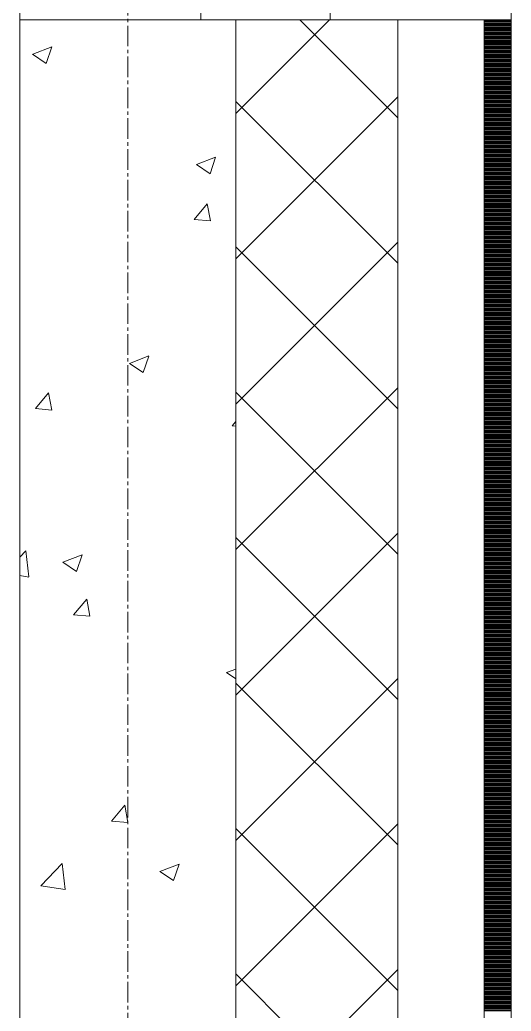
# Model space of a CAD drawing. Header units: millimetres. Extents: x -24360 to 609566, y -391049 to 148426.
# Drawn here: x 214029 to 214484, y 19736 to 20654 of the extents above; entities that cross this region are included whole.
import ezdxf

# ---------------------------------------------------------------- set-up
doc = ezdxf.new("R2010")
doc.units = ezdxf.units.MM
doc.linetypes.add('CENTER2', pattern=[28.575, 19.05, -3.175, 3.175, -3.175])
for name, color, linetype, lineweight in [('A-Wall_Материал_Газоблок_Контур', 250, 'Continuous', 0), ('АР_Окна', 4, 'Continuous', 5), ('АР_Стены ПЕНОблок', 52, 'Continuous', 20), ('АР_Тонкая', 254, 'Continuous', 5), ('АР_Утеплитель', 31, 'Continuous', 0), ('АР_Штриховка', 8, 'Continuous', 0)]:
    doc.layers.add(name, color=color, linetype=linetype, lineweight=lineweight)
doc.layers.add('АР_Оси_РД_100', color=7, linetype='Continuous', lineweight=0, true_color=0x525252)

msp = doc.modelspace()

# ---------------------------------------------------------------- linework, layer by layer
at = {"layer": 'A-Wall_Материал_Газоблок_Контур', "color": 18, "linetype": 'Continuous', "lineweight": 0, "true_color": 0x000000}
for p, q in [((214029.4, 23954.189), (214029.4, 20654.189)), ((214484.4, 20654.189), (214484.4, 23954.189))]:
    msp.add_line(p, q, dxfattribs=at)
at = {"layer": 'АР_Окна', "color": 18, "linetype": 'Continuous', "lineweight": 5, "true_color": 0x000000}
msp.add_line((214484.4, 23954.189), (214484.4, 20654.189), dxfattribs=at)
msp.add_lwpolyline([(214316.9, 20704.189), (214316.9, 20654.189), (214196.9, 20654.189), (214196.9, 20704.189)], close=True, dxfattribs=at)
at = {"layer": 'АР_Оси_РД_100', "linetype": 'CENTER2'}
msp.add_line((214129.4, -4259.177), (214129.4, 29954.189), dxfattribs=at)
at = {"layer": 'АР_Стены ПЕНОблок', "color": 18, "linetype": 'Continuous', "lineweight": 20, "true_color": 0x000000}
for p, q in [((214229.4, 20654.189), (214029.4, 20654.189)), ((214029.4, 20654.189), (214029.4, 19654.189)), ((214229.4, 19654.189), (214229.4, 20654.189))]:
    msp.add_line(p, q, dxfattribs=at)
at = {"layer": 'АР_Тонкая', "color": 18, "linetype": 'Continuous', "lineweight": 5, "true_color": 0x000000}
for p, q in [((214459.4, 20654.189), (214379.4, 20654.189)), ((214379.4, 20654.189), (214379.4, 19654.189)), ((214459.4, 19654.189), (214459.4, 20654.189)), ((214484.4, 20654.189), (214459.4, 20654.189)), ((214459.4, 20654.189), (214459.4, 19654.189)), ((214484.4, 19654.189), (214484.4, 20654.189))]:
    msp.add_line(p, q, dxfattribs=at)
at = {"layer": 'АР_Утеплитель', "color": 18, "linetype": 'Continuous', "lineweight": 0, "true_color": 0x000000}
for p, q in [((214379.4, 20654.189), (214229.4, 20654.189)), ((214229.4, 20654.189), (214229.4, 19654.189)), ((214379.4, 19654.189), (214379.4, 20654.189))]:
    msp.add_line(p, q, dxfattribs=at)
at = {"layer": 'АР_Штриховка', "color": 18, "linetype": 'Continuous', "lineweight": 0, "true_color": 0x000000}
for p, q in [((214229.4, 20567.5), (214316.088, 20654.189)), ((214379.4, 20563.356), (214288.567, 20654.189)), ((214459.4, 20653.189), (214484.4, 20653.189)), ((214459.4, 20652.189), (214484.4, 20652.189)), ((214459.4, 20651.189), (214484.4, 20651.189)), ((214459.4, 20650.189), (214484.4, 20650.189)), ((214459.4, 20649.189), (214484.4, 20649.189)), ((214459.4, 20648.189), (214484.4, 20648.189)), ((214459.4, 20647.189), (214484.4, 20647.189)), ((214459.4, 20646.189), (214484.4, 20646.189)), ((214459.4, 20645.189), (214484.4, 20645.189)), ((214459.4, 20644.189), (214484.4, 20644.189)), ((214459.4, 20643.189), (214484.4, 20643.189)), ((214459.4, 20642.189), (214484.4, 20642.189)), ((214459.4, 20641.189), (214484.4, 20641.189)), ((214459.4, 20640.189), (214484.4, 20640.189)), ((214459.4, 20639.189), (214484.4, 20639.189)), ((214459.4, 20638.189), (214484.4, 20638.189)), ((214459.4, 20637.189), (214484.4, 20637.189)), ((214459.4, 20636.189), (214484.4, 20636.189)), ((214041.293, 20622.423), (214059.078, 20629.25)), ((214053.916, 20613.869), (214059.066, 20629.218)), ((214459.4, 20635.189), (214484.4, 20635.189)), ((214459.4, 20634.189), (214484.4, 20634.189)), ((214459.4, 20633.189), (214484.4, 20633.189)), ((214459.4, 20632.189), (214484.4, 20632.189)), ((214459.4, 20631.189), (214484.4, 20631.189)), ((214459.4, 20630.189), (214484.4, 20630.189)), ((214459.4, 20629.189), (214484.4, 20629.189)), ((214459.4, 20628.189), (214484.4, 20628.189)), ((214459.4, 20627.189), (214484.4, 20627.189)), ((214041.279, 20622.392), (214053.914, 20613.87)), ((214459.4, 20626.189), (214484.4, 20626.189)), ((214459.4, 20625.189), (214484.4, 20625.189)), ((214459.4, 20624.189), (214484.4, 20624.189)), ((214459.4, 20623.189), (214484.4, 20623.189)), ((214459.4, 20622.189), (214484.4, 20622.189)), ((214459.4, 20621.189), (214484.4, 20621.189)), ((214459.4, 20620.189), (214484.4, 20620.189)), ((214459.4, 20619.189), (214484.4, 20619.189)), ((214459.4, 20618.189), (214484.4, 20618.189)), ((214459.4, 20617.189), (214484.4, 20617.189)), ((214459.4, 20616.189), (214484.4, 20616.189)), ((214459.4, 20615.189), (214484.4, 20615.189)), ((214459.4, 20614.189), (214484.4, 20614.189)), ((214459.4, 20613.189), (214484.4, 20613.189)), ((214459.4, 20612.189), (214484.4, 20612.189)), ((214459.4, 20611.189), (214484.4, 20611.189)), ((214459.4, 20610.189), (214484.4, 20610.189)), ((214459.4, 20609.189), (214484.4, 20609.189)), ((214459.4, 20608.189), (214484.4, 20608.189)), ((214459.4, 20607.189), (214484.4, 20607.189)), ((214459.4, 20606.189), (214484.4, 20606.189)), ((214459.4, 20605.189), (214484.4, 20605.189)), ((214459.4, 20604.189), (214484.4, 20604.189)), ((214459.4, 20603.189), (214484.4, 20603.189)), ((214459.4, 20602.189), (214484.4, 20602.189)), ((214459.4, 20601.189), (214484.4, 20601.189)), ((214459.4, 20600.189), (214484.4, 20600.189)), ((214459.4, 20599.189), (214484.4, 20599.189)), ((214459.4, 20598.189), (214484.4, 20598.189)), ((214459.4, 20597.189), (214484.4, 20597.189)), ((214459.4, 20596.189), (214484.4, 20596.189)), ((214459.4, 20595.189), (214484.4, 20595.189)), ((214459.4, 20594.189), (214484.4, 20594.189)), ((214459.4, 20593.189), (214484.4, 20593.189)), ((214459.4, 20592.189), (214484.4, 20592.189)), ((214459.4, 20591.189), (214484.4, 20591.189)), ((214459.4, 20590.189), (214484.4, 20590.189)), ((214229.4, 20432.796), (214379.4, 20582.796)), ((214459.4, 20589.189), (214484.4, 20589.189)), ((214459.4, 20588.189), (214484.4, 20588.189)), ((214459.4, 20587.189), (214484.4, 20587.189)), ((214459.4, 20586.189), (214484.4, 20586.189)), ((214459.4, 20585.189), (214484.4, 20585.189)), ((214459.4, 20584.189), (214484.4, 20584.189)), ((214459.4, 20583.189), (214484.4, 20583.189)), ((214459.4, 20582.189), (214484.4, 20582.189)), ((214459.4, 20581.189), (214484.4, 20581.189)), ((214379.4, 20428.652), (214229.4, 20578.652)), ((214459.4, 20580.189), (214484.4, 20580.189)), ((214459.4, 20579.189), (214484.4, 20579.189)), ((214459.4, 20578.189), (214484.4, 20578.189)), ((214459.4, 20577.189), (214484.4, 20577.189)), ((214459.4, 20576.189), (214484.4, 20576.189)), ((214459.4, 20575.189), (214484.4, 20575.189)), ((214459.4, 20574.189), (214484.4, 20574.189)), ((214459.4, 20573.189), (214484.4, 20573.189)), ((214459.4, 20572.189), (214484.4, 20572.189)), ((214459.4, 20571.189), (214484.4, 20571.189)), ((214459.4, 20570.189), (214484.4, 20570.189)), ((214459.4, 20569.189), (214484.4, 20569.189)), ((214459.4, 20568.189), (214484.4, 20568.189)), ((214459.4, 20567.189), (214484.4, 20567.189)), ((214459.4, 20566.189), (214484.4, 20566.189)), ((214459.4, 20565.189), (214484.4, 20565.189)), ((214459.4, 20564.189), (214484.4, 20564.189)), ((214459.4, 20563.189), (214484.4, 20563.189)), ((214459.4, 20562.189), (214484.4, 20562.189)), ((214459.4, 20561.189), (214484.4, 20561.189)), ((214459.4, 20560.189), (214484.4, 20560.189)), ((214459.4, 20559.189), (214484.4, 20559.189)), ((214459.4, 20558.189), (214484.4, 20558.189)), ((214459.4, 20557.189), (214484.4, 20557.189)), ((214459.4, 20556.189), (214484.4, 20556.189)), ((214459.4, 20555.189), (214484.4, 20555.189)), ((214459.4, 20554.189), (214484.4, 20554.189)), ((214459.4, 20553.189), (214484.4, 20553.189)), ((214459.4, 20552.189), (214484.4, 20552.189)), ((214459.4, 20551.189), (214484.4, 20551.189)), ((214459.4, 20550.189), (214484.4, 20550.189)), ((214459.4, 20549.189), (214484.4, 20549.189)), ((214459.4, 20548.189), (214484.4, 20548.189)), ((214459.4, 20547.189), (214484.4, 20547.189)), ((214459.4, 20546.189), (214484.4, 20546.189)), ((214459.4, 20545.189), (214484.4, 20545.189)), ((214459.4, 20544.189), (214484.4, 20544.189)), ((214459.4, 20543.189), (214484.4, 20543.189)), ((214459.4, 20542.189), (214484.4, 20542.189)), ((214459.4, 20541.189), (214484.4, 20541.189)), ((214459.4, 20540.189), (214484.4, 20540.189)), ((214459.4, 20539.189), (214484.4, 20539.189)), ((214459.4, 20538.189), (214484.4, 20538.189)), ((214459.4, 20537.189), (214484.4, 20537.189)), ((214459.4, 20536.189), (214484.4, 20536.189)), ((214459.4, 20535.189), (214484.4, 20535.189)), ((214192.908, 20520.157), (214210.692, 20526.984)), ((214205.531, 20511.604), (214210.681, 20526.953)), ((214459.4, 20534.189), (214484.4, 20534.189)), ((214459.4, 20533.189), (214484.4, 20533.189)), ((214459.4, 20532.189), (214484.4, 20532.189)), ((214459.4, 20531.189), (214484.4, 20531.189)), ((214459.4, 20530.189), (214484.4, 20530.189)), ((214459.4, 20529.189), (214484.4, 20529.189)), ((214459.4, 20528.189), (214484.4, 20528.189)), ((214459.4, 20527.189), (214484.4, 20527.189)), ((214459.4, 20526.189), (214484.4, 20526.189)), ((214459.4, 20525.189), (214484.4, 20525.189)), ((214192.894, 20520.126), (214205.528, 20511.604)), ((214459.4, 20524.189), (214484.4, 20524.189)), ((214459.4, 20523.189), (214484.4, 20523.189)), ((214459.4, 20522.189), (214484.4, 20522.189)), ((214459.4, 20521.189), (214484.4, 20521.189)), ((214459.4, 20520.189), (214484.4, 20520.189)), ((214459.4, 20519.189), (214484.4, 20519.189)), ((214459.4, 20518.189), (214484.4, 20518.189)), ((214459.4, 20517.189), (214484.4, 20517.189)), ((214459.4, 20516.189), (214484.4, 20516.189)), ((214459.4, 20515.189), (214484.4, 20515.189)), ((214459.4, 20514.189), (214484.4, 20514.189)), ((214459.4, 20513.189), (214484.4, 20513.189)), ((214459.4, 20512.189), (214484.4, 20512.189)), ((214459.4, 20511.189), (214484.4, 20511.189)), ((214459.4, 20510.189), (214484.4, 20510.189)), ((214459.4, 20509.189), (214484.4, 20509.189)), ((214459.4, 20508.189), (214484.4, 20508.189)), ((214459.4, 20507.189), (214484.4, 20507.189)), ((214459.4, 20506.189), (214484.4, 20506.189)), ((214459.4, 20505.189), (214484.4, 20505.189)), ((214459.4, 20504.189), (214484.4, 20504.189)), ((214459.4, 20503.189), (214484.4, 20503.189)), ((214459.4, 20502.189), (214484.4, 20502.189)), ((214459.4, 20501.189), (214484.4, 20501.189)), ((214459.4, 20500.189), (214484.4, 20500.189)), ((214459.4, 20499.189), (214484.4, 20499.189)), ((214459.4, 20498.189), (214484.4, 20498.189)), ((214459.4, 20497.189), (214484.4, 20497.189)), ((214459.4, 20496.189), (214484.4, 20496.189)), ((214459.4, 20495.189), (214484.4, 20495.189)), ((214459.4, 20494.189), (214484.4, 20494.189)), ((214459.4, 20493.189), (214484.4, 20493.189)), ((214459.4, 20492.189), (214484.4, 20492.189)), ((214459.4, 20491.189), (214484.4, 20491.189)), ((214459.4, 20490.189), (214484.4, 20490.189)), ((214459.4, 20489.189), (214484.4, 20489.189)), ((214190.75, 20469.175), (214202.995, 20483.768)), ((214205.957, 20467.85), (214203.02, 20483.772)), ((214459.4, 20488.189), (214484.4, 20488.189)), ((214459.4, 20487.189), (214484.4, 20487.189)), ((214459.4, 20486.189), (214484.4, 20486.189)), ((214459.4, 20485.189), (214484.4, 20485.189)), ((214459.4, 20484.189), (214484.4, 20484.189)), ((214459.4, 20483.189), (214484.4, 20483.189)), ((214459.4, 20482.189), (214484.4, 20482.189)), ((214459.4, 20481.189), (214484.4, 20481.189)), ((214459.4, 20480.189), (214484.4, 20480.189)), ((214459.4, 20479.189), (214484.4, 20479.189)), ((214459.4, 20478.189), (214484.4, 20478.189)), ((214459.4, 20477.189), (214484.4, 20477.189)), ((214459.4, 20476.189), (214484.4, 20476.189)), ((214459.4, 20475.189), (214484.4, 20475.189)), ((214459.4, 20474.189), (214484.4, 20474.189)), ((214459.4, 20473.189), (214484.4, 20473.189)), ((214459.4, 20472.189), (214484.4, 20472.189)), ((214459.4, 20471.189), (214484.4, 20471.189)), ((214459.4, 20470.189), (214484.4, 20470.189)), ((214190.75, 20469.174), (214205.932, 20467.846)), ((214459.4, 20469.189), (214484.4, 20469.189)), ((214459.4, 20468.189), (214484.4, 20468.189)), ((214459.4, 20467.189), (214484.4, 20467.189)), ((214459.4, 20466.189), (214484.4, 20466.189)), ((214459.4, 20465.189), (214484.4, 20465.189)), ((214459.4, 20464.189), (214484.4, 20464.189)), ((214459.4, 20463.189), (214484.4, 20463.189)), ((214459.4, 20462.189), (214484.4, 20462.189)), ((214459.4, 20461.189), (214484.4, 20461.189)), ((214459.4, 20460.189), (214484.4, 20460.189)), ((214459.4, 20459.189), (214484.4, 20459.189)), ((214459.4, 20458.189), (214484.4, 20458.189)), ((214459.4, 20457.189), (214484.4, 20457.189)), ((214459.4, 20456.189), (214484.4, 20456.189)), ((214459.4, 20455.189), (214484.4, 20455.189)), ((214459.4, 20454.189), (214484.4, 20454.189)), ((214459.4, 20453.189), (214484.4, 20453.189)), ((214459.4, 20452.189), (214484.4, 20452.189)), ((214229.4, 20298.092), (214379.4, 20448.092)), ((214379.4, 20293.949), (214229.4, 20443.949)), ((214459.4, 20451.189), (214484.4, 20451.189)), ((214459.4, 20450.189), (214484.4, 20450.189)), ((214459.4, 20449.189), (214484.4, 20449.189)), ((214459.4, 20448.189), (214484.4, 20448.189)), ((214459.4, 20447.189), (214484.4, 20447.189)), ((214459.4, 20446.189), (214484.4, 20446.189)), ((214459.4, 20445.189), (214484.4, 20445.189)), ((214459.4, 20444.189), (214484.4, 20444.189)), ((214459.4, 20443.189), (214484.4, 20443.189)), ((214459.4, 20442.189), (214484.4, 20442.189)), ((214459.4, 20441.189), (214484.4, 20441.189)), ((214459.4, 20440.189), (214484.4, 20440.189)), ((214459.4, 20439.189), (214484.4, 20439.189)), ((214459.4, 20438.189), (214484.4, 20438.189)), ((214459.4, 20437.189), (214484.4, 20437.189)), ((214459.4, 20436.189), (214484.4, 20436.189)), ((214459.4, 20435.189), (214484.4, 20435.189)), ((214459.4, 20434.189), (214484.4, 20434.189)), ((214459.4, 20433.189), (214484.4, 20433.189)), ((214459.4, 20432.189), (214484.4, 20432.189)), ((214459.4, 20431.189), (214484.4, 20431.189)), ((214459.4, 20430.189), (214484.4, 20430.189)), ((214459.4, 20429.189), (214484.4, 20429.189)), ((214459.4, 20428.189), (214484.4, 20428.189)), ((214459.4, 20427.189), (214484.4, 20427.189)), ((214459.4, 20426.189), (214484.4, 20426.189)), ((214459.4, 20425.189), (214484.4, 20425.189)), ((214459.4, 20424.189), (214484.4, 20424.189)), ((214459.4, 20423.189), (214484.4, 20423.189)), ((214459.4, 20422.189), (214484.4, 20422.189)), ((214459.4, 20421.189), (214484.4, 20421.189)), ((214459.4, 20420.189), (214484.4, 20420.189)), ((214459.4, 20419.189), (214484.4, 20419.189)), ((214459.4, 20418.189), (214484.4, 20418.189)), ((214459.4, 20417.189), (214484.4, 20417.189)), ((214459.4, 20416.189), (214484.4, 20416.189)), ((214459.4, 20415.189), (214484.4, 20415.189)), ((214459.4, 20414.189), (214484.4, 20414.189)), ((214459.4, 20413.189), (214484.4, 20413.189)), ((214459.4, 20412.189), (214484.4, 20412.189)), ((214459.4, 20411.189), (214484.4, 20411.189)), ((214459.4, 20410.189), (214484.4, 20410.189)), ((214459.4, 20409.189), (214484.4, 20409.189)), ((214459.4, 20408.189), (214484.4, 20408.189)), ((214459.4, 20407.189), (214484.4, 20407.189)), ((214459.4, 20406.189), (214484.4, 20406.189)), ((214459.4, 20405.189), (214484.4, 20405.189)), ((214459.4, 20404.189), (214484.4, 20404.189)), ((214459.4, 20403.189), (214484.4, 20403.189)), ((214459.4, 20402.189), (214484.4, 20402.189)), ((214459.4, 20401.189), (214484.4, 20401.189)), ((214459.4, 20400.189), (214484.4, 20400.189)), ((214459.4, 20399.189), (214484.4, 20399.189)), ((214459.4, 20398.189), (214484.4, 20398.189)), ((214459.4, 20397.189), (214484.4, 20397.189)), ((214459.4, 20396.189), (214484.4, 20396.189)), ((214459.4, 20395.189), (214484.4, 20395.189)), ((214459.4, 20394.189), (214484.4, 20394.189)), ((214459.4, 20393.189), (214484.4, 20393.189)), ((214459.4, 20392.189), (214484.4, 20392.189)), ((214459.4, 20391.189), (214484.4, 20391.189)), ((214459.4, 20390.189), (214484.4, 20390.189)), ((214459.4, 20389.189), (214484.4, 20389.189)), ((214459.4, 20388.189), (214484.4, 20388.189)), ((214459.4, 20387.189), (214484.4, 20387.189)), ((214459.4, 20386.189), (214484.4, 20386.189)), ((214459.4, 20385.189), (214484.4, 20385.189)), ((214459.4, 20384.189), (214484.4, 20384.189)), ((214459.4, 20383.189), (214484.4, 20383.189)), ((214459.4, 20382.189), (214484.4, 20382.189)), ((214459.4, 20381.189), (214484.4, 20381.189)), ((214459.4, 20380.189), (214484.4, 20380.189)), ((214459.4, 20379.189), (214484.4, 20379.189)), ((214459.4, 20378.189), (214484.4, 20378.189)), ((214459.4, 20377.189), (214484.4, 20377.189)), ((214459.4, 20376.189), (214484.4, 20376.189)), ((214459.4, 20375.189), (214484.4, 20375.189)), ((214459.4, 20374.189), (214484.4, 20374.189)), ((214459.4, 20373.189), (214484.4, 20373.189)), ((214459.4, 20372.189), (214484.4, 20372.189)), ((214459.4, 20371.189), (214484.4, 20371.189)), ((214459.4, 20370.189), (214484.4, 20370.189)), ((214459.4, 20369.189), (214484.4, 20369.189)), ((214459.4, 20368.189), (214484.4, 20368.189)), ((214459.4, 20367.189), (214484.4, 20367.189)), ((214459.4, 20366.189), (214484.4, 20366.189)), ((214459.4, 20365.189), (214484.4, 20365.189)), ((214459.4, 20364.189), (214484.4, 20364.189)), ((214459.4, 20363.189), (214484.4, 20363.189)), ((214459.4, 20362.189), (214484.4, 20362.189)), ((214459.4, 20361.189), (214484.4, 20361.189)), ((214459.4, 20360.189), (214484.4, 20360.189)), ((214459.4, 20359.189), (214484.4, 20359.189)), ((214459.4, 20358.189), (214484.4, 20358.189)), ((214459.4, 20357.189), (214484.4, 20357.189)), ((214459.4, 20356.189), (214484.4, 20356.189)), ((214459.4, 20355.189), (214484.4, 20355.189)), ((214459.4, 20354.189), (214484.4, 20354.189)), ((214459.4, 20353.189), (214484.4, 20353.189)), ((214459.4, 20352.189), (214484.4, 20352.189)), ((214459.4, 20351.189), (214484.4, 20351.189)), ((214131.106, 20335.969), (214148.89, 20342.796)), ((214143.729, 20327.416), (214148.879, 20342.765)), ((214459.4, 20350.189), (214484.4, 20350.189)), ((214459.4, 20349.189), (214484.4, 20349.189)), ((214459.4, 20348.189), (214484.4, 20348.189)), ((214459.4, 20347.189), (214484.4, 20347.189)), ((214459.4, 20346.189), (214484.4, 20346.189)), ((214459.4, 20345.189), (214484.4, 20345.189)), ((214459.4, 20344.189), (214484.4, 20344.189)), ((214459.4, 20343.189), (214484.4, 20343.189)), ((214459.4, 20342.189), (214484.4, 20342.189)), ((214131.092, 20335.938), (214143.726, 20327.416)), ((214459.4, 20341.189), (214484.4, 20341.189)), ((214459.4, 20340.189), (214484.4, 20340.189)), ((214459.4, 20339.189), (214484.4, 20339.189)), ((214459.4, 20338.189), (214484.4, 20338.189)), ((214459.4, 20337.189), (214484.4, 20337.189)), ((214459.4, 20336.189), (214484.4, 20336.189)), ((214459.4, 20335.189), (214484.4, 20335.189)), ((214459.4, 20334.189), (214484.4, 20334.189)), ((214459.4, 20333.189), (214484.4, 20333.189)), ((214459.4, 20332.189), (214484.4, 20332.189)), ((214459.4, 20331.189), (214484.4, 20331.189)), ((214459.4, 20330.189), (214484.4, 20330.189)), ((214459.4, 20329.189), (214484.4, 20329.189)), ((214459.4, 20328.189), (214484.4, 20328.189)), ((214459.4, 20327.189), (214484.4, 20327.189)), ((214459.4, 20326.189), (214484.4, 20326.189)), ((214459.4, 20325.189), (214484.4, 20325.189)), ((214459.4, 20324.189), (214484.4, 20324.189)), ((214459.4, 20323.189), (214484.4, 20323.189)), ((214459.4, 20322.189), (214484.4, 20322.189)), ((214459.4, 20321.189), (214484.4, 20321.189)), ((214459.4, 20320.189), (214484.4, 20320.189)), ((214459.4, 20319.189), (214484.4, 20319.189)), ((214459.4, 20318.189), (214484.4, 20318.189)), ((214459.4, 20317.189), (214484.4, 20317.189)), ((214459.4, 20316.189), (214484.4, 20316.189)), ((214459.4, 20315.189), (214484.4, 20315.189)), ((214459.4, 20314.189), (214484.4, 20314.189)), ((214043.809, 20294.058), (214056.054, 20308.651)), ((214059.016, 20292.733), (214056.079, 20308.654)), ((214229.4, 20163.388), (214379.4, 20313.388)), ((214379.4, 20159.245), (214229.4, 20309.245)), ((214459.4, 20313.189), (214484.4, 20313.189)), ((214459.4, 20312.189), (214484.4, 20312.189)), ((214459.4, 20311.189), (214484.4, 20311.189)), ((214459.4, 20310.189), (214484.4, 20310.189)), ((214459.4, 20309.189), (214484.4, 20309.189)), ((214459.4, 20308.189), (214484.4, 20308.189)), ((214459.4, 20307.189), (214484.4, 20307.189)), ((214459.4, 20306.189), (214484.4, 20306.189)), ((214459.4, 20305.189), (214484.4, 20305.189)), ((214459.4, 20304.189), (214484.4, 20304.189)), ((214459.4, 20303.189), (214484.4, 20303.189)), ((214459.4, 20302.189), (214484.4, 20302.189)), ((214459.4, 20301.189), (214484.4, 20301.189)), ((214459.4, 20300.189), (214484.4, 20300.189)), ((214459.4, 20299.189), (214484.4, 20299.189)), ((214459.4, 20298.189), (214484.4, 20298.189)), ((214459.4, 20297.189), (214484.4, 20297.189)), ((214459.4, 20296.189), (214484.4, 20296.189)), ((214043.809, 20294.056), (214058.991, 20292.728)), ((214459.4, 20295.189), (214484.4, 20295.189)), ((214459.4, 20294.189), (214484.4, 20294.189)), ((214459.4, 20293.189), (214484.4, 20293.189)), ((214459.4, 20292.189), (214484.4, 20292.189)), ((214459.4, 20291.189), (214484.4, 20291.189)), ((214459.4, 20290.189), (214484.4, 20290.189)), ((214459.4, 20289.189), (214484.4, 20289.189)), ((214459.4, 20288.189), (214484.4, 20288.189)), ((214459.4, 20287.189), (214484.4, 20287.189)), ((214225.994, 20278.118), (214229.4, 20282.177)), ((214225.994, 20278.117), (214229.4, 20277.819)), ((214459.4, 20286.189), (214484.4, 20286.189)), ((214459.4, 20285.189), (214484.4, 20285.189)), ((214459.4, 20284.189), (214484.4, 20284.189)), ((214459.4, 20283.189), (214484.4, 20283.189)), ((214459.4, 20282.189), (214484.4, 20282.189)), ((214459.4, 20281.189), (214484.4, 20281.189)), ((214459.4, 20280.189), (214484.4, 20280.189)), ((214459.4, 20279.189), (214484.4, 20279.189)), ((214459.4, 20278.189), (214484.4, 20278.189)), ((214459.4, 20277.189), (214484.4, 20277.189)), ((214459.4, 20276.189), (214484.4, 20276.189)), ((214459.4, 20275.189), (214484.4, 20275.189)), ((214459.4, 20274.189), (214484.4, 20274.189)), ((214459.4, 20273.189), (214484.4, 20273.189)), ((214459.4, 20272.189), (214484.4, 20272.189)), ((214459.4, 20271.189), (214484.4, 20271.189)), ((214459.4, 20270.189), (214484.4, 20270.189)), ((214459.4, 20269.189), (214484.4, 20269.189)), ((214459.4, 20268.189), (214484.4, 20268.189)), ((214459.4, 20267.189), (214484.4, 20267.189)), ((214459.4, 20266.189), (214484.4, 20266.189)), ((214459.4, 20265.189), (214484.4, 20265.189)), ((214459.4, 20264.189), (214484.4, 20264.189)), ((214459.4, 20263.189), (214484.4, 20263.189)), ((214459.4, 20262.189), (214484.4, 20262.189)), ((214459.4, 20261.189), (214484.4, 20261.189)), ((214459.4, 20260.189), (214484.4, 20260.189)), ((214459.4, 20259.189), (214484.4, 20259.189)), ((214459.4, 20258.189), (214484.4, 20258.189)), ((214459.4, 20257.189), (214484.4, 20257.189)), ((214459.4, 20256.189), (214484.4, 20256.189)), ((214459.4, 20255.189), (214484.4, 20255.189)), ((214459.4, 20254.189), (214484.4, 20254.189)), ((214459.4, 20253.189), (214484.4, 20253.189)), ((214459.4, 20252.189), (214484.4, 20252.189)), ((214459.4, 20251.189), (214484.4, 20251.189)), ((214459.4, 20250.189), (214484.4, 20250.189)), ((214459.4, 20249.189), (214484.4, 20249.189)), ((214459.4, 20248.189), (214484.4, 20248.189)), ((214459.4, 20247.189), (214484.4, 20247.189)), ((214459.4, 20246.189), (214484.4, 20246.189)), ((214459.4, 20245.189), (214484.4, 20245.189)), ((214459.4, 20244.189), (214484.4, 20244.189)), ((214459.4, 20243.189), (214484.4, 20243.189)), ((214459.4, 20242.189), (214484.4, 20242.189)), ((214459.4, 20241.189), (214484.4, 20241.189)), ((214459.4, 20240.189), (214484.4, 20240.189)), ((214459.4, 20239.189), (214484.4, 20239.189)), ((214459.4, 20238.189), (214484.4, 20238.189)), ((214459.4, 20237.189), (214484.4, 20237.189)), ((214459.4, 20236.189), (214484.4, 20236.189)), ((214459.4, 20235.189), (214484.4, 20235.189)), ((214459.4, 20234.189), (214484.4, 20234.189)), ((214459.4, 20233.189), (214484.4, 20233.189)), ((214459.4, 20232.189), (214484.4, 20232.189)), ((214459.4, 20231.189), (214484.4, 20231.189)), ((214459.4, 20230.189), (214484.4, 20230.189)), ((214459.4, 20229.189), (214484.4, 20229.189)), ((214459.4, 20228.189), (214484.4, 20228.189)), ((214459.4, 20227.189), (214484.4, 20227.189)), ((214459.4, 20226.189), (214484.4, 20226.189)), ((214459.4, 20225.189), (214484.4, 20225.189)), ((214459.4, 20224.189), (214484.4, 20224.189)), ((214459.4, 20223.189), (214484.4, 20223.189)), ((214459.4, 20222.189), (214484.4, 20222.189)), ((214459.4, 20221.189), (214484.4, 20221.189)), ((214459.4, 20220.189), (214484.4, 20220.189)), ((214459.4, 20219.189), (214484.4, 20219.189)), ((214459.4, 20218.189), (214484.4, 20218.189)), ((214459.4, 20217.189), (214484.4, 20217.189)), ((214459.4, 20216.189), (214484.4, 20216.189)), ((214459.4, 20215.189), (214484.4, 20215.189)), ((214459.4, 20214.189), (214484.4, 20214.189)), ((214459.4, 20213.189), (214484.4, 20213.189)), ((214459.4, 20212.189), (214484.4, 20212.189)), ((214459.4, 20211.189), (214484.4, 20211.189)), ((214459.4, 20210.189), (214484.4, 20210.189)), ((214459.4, 20209.189), (214484.4, 20209.189)), ((214459.4, 20208.189), (214484.4, 20208.189)), ((214459.4, 20207.189), (214484.4, 20207.189)), ((214459.4, 20206.189), (214484.4, 20206.189)), ((214459.4, 20205.189), (214484.4, 20205.189)), ((214459.4, 20204.189), (214484.4, 20204.189)), ((214459.4, 20203.189), (214484.4, 20203.189)), ((214459.4, 20202.189), (214484.4, 20202.189)), ((214459.4, 20201.189), (214484.4, 20201.189)), ((214459.4, 20200.189), (214484.4, 20200.189)), ((214459.4, 20199.189), (214484.4, 20199.189)), ((214459.4, 20198.189), (214484.4, 20198.189)), ((214459.4, 20197.189), (214484.4, 20197.189)), ((214459.4, 20196.189), (214484.4, 20196.189)), ((214459.4, 20195.189), (214484.4, 20195.189)), ((214459.4, 20194.189), (214484.4, 20194.189)), ((214459.4, 20193.189), (214484.4, 20193.189)), ((214459.4, 20192.189), (214484.4, 20192.189)), ((214459.4, 20191.189), (214484.4, 20191.189)), ((214459.4, 20190.189), (214484.4, 20190.189)), ((214459.4, 20189.189), (214484.4, 20189.189)), ((214459.4, 20188.189), (214484.4, 20188.189)), ((214459.4, 20187.189), (214484.4, 20187.189)), ((214459.4, 20186.189), (214484.4, 20186.189)), ((214229.4, 20028.684), (214379.4, 20178.684)), ((214459.4, 20185.189), (214484.4, 20185.189)), ((214459.4, 20184.189), (214484.4, 20184.189)), ((214459.4, 20183.189), (214484.4, 20183.189)), ((214459.4, 20182.189), (214484.4, 20182.189)), ((214459.4, 20181.189), (214484.4, 20181.189)), ((214459.4, 20180.189), (214484.4, 20180.189)), ((214459.4, 20179.189), (214484.4, 20179.189)), ((214459.4, 20178.189), (214484.4, 20178.189)), ((214459.4, 20177.189), (214484.4, 20177.189)), ((214379.4, 20024.541), (214229.4, 20174.541)), ((214459.4, 20176.189), (214484.4, 20176.189)), ((214459.4, 20175.189), (214484.4, 20175.189)), ((214459.4, 20174.189), (214484.4, 20174.189)), ((214459.4, 20173.189), (214484.4, 20173.189)), ((214459.4, 20172.189), (214484.4, 20172.189)), ((214459.4, 20171.189), (214484.4, 20171.189)), ((214459.4, 20170.189), (214484.4, 20170.189)), ((214459.4, 20169.189), (214484.4, 20169.189)), ((214459.4, 20168.189), (214484.4, 20168.189)), ((214459.4, 20167.189), (214484.4, 20167.189)), ((214029.4, 20156.449), (214034.884, 20162.165)), ((214037.699, 20138.044), (214034.892, 20162.166)), ((214069.304, 20151.781), (214087.088, 20158.608)), ((214081.927, 20143.228), (214087.077, 20158.577)), ((214459.4, 20166.189), (214484.4, 20166.189)), ((214459.4, 20165.189), (214484.4, 20165.189)), ((214459.4, 20164.189), (214484.4, 20164.189)), ((214459.4, 20163.189), (214484.4, 20163.189)), ((214459.4, 20162.189), (214484.4, 20162.189)), ((214459.4, 20161.189), (214484.4, 20161.189)), ((214459.4, 20160.189), (214484.4, 20160.189)), ((214459.4, 20159.189), (214484.4, 20159.189)), ((214459.4, 20158.189), (214484.4, 20158.189)), ((214069.29, 20151.751), (214081.924, 20143.228)), ((214459.4, 20157.189), (214484.4, 20157.189)), ((214459.4, 20156.189), (214484.4, 20156.189)), ((214459.4, 20155.189), (214484.4, 20155.189)), ((214459.4, 20154.189), (214484.4, 20154.189)), ((214459.4, 20153.189), (214484.4, 20153.189)), ((214459.4, 20152.189), (214484.4, 20152.189)), ((214459.4, 20151.189), (214484.4, 20151.189)), ((214459.4, 20150.189), (214484.4, 20150.189)), ((214459.4, 20149.189), (214484.4, 20149.189)), ((214459.4, 20148.189), (214484.4, 20148.189)), ((214459.4, 20147.189), (214484.4, 20147.189)), ((214459.4, 20146.189), (214484.4, 20146.189)), ((214459.4, 20145.189), (214484.4, 20145.189)), ((214459.4, 20144.189), (214484.4, 20144.189)), ((214459.4, 20143.189), (214484.4, 20143.189)), ((214459.4, 20142.189), (214484.4, 20142.189)), ((214459.4, 20141.189), (214484.4, 20141.189)), ((214459.4, 20140.189), (214484.4, 20140.189)), ((214029.4, 20139.317), (214037.697, 20138.03)), ((214459.4, 20139.189), (214484.4, 20139.189)), ((214459.4, 20138.189), (214484.4, 20138.189)), ((214459.4, 20137.189), (214484.4, 20137.189)), ((214459.4, 20136.189), (214484.4, 20136.189)), ((214459.4, 20135.189), (214484.4, 20135.189)), ((214459.4, 20134.189), (214484.4, 20134.189)), ((214459.4, 20133.189), (214484.4, 20133.189)), ((214459.4, 20132.189), (214484.4, 20132.189)), ((214459.4, 20131.189), (214484.4, 20131.189)), ((214459.4, 20130.189), (214484.4, 20130.189)), ((214459.4, 20129.189), (214484.4, 20129.189)), ((214459.4, 20128.189), (214484.4, 20128.189)), ((214459.4, 20127.189), (214484.4, 20127.189)), ((214459.4, 20126.189), (214484.4, 20126.189)), ((214459.4, 20125.189), (214484.4, 20125.189)), ((214459.4, 20124.189), (214484.4, 20124.189)), ((214459.4, 20123.189), (214484.4, 20123.189)), ((214459.4, 20122.189), (214484.4, 20122.189)), ((214459.4, 20121.189), (214484.4, 20121.189)), ((214079.053, 20103.001), (214091.298, 20117.594)), ((214094.259, 20101.676), (214091.322, 20117.597)), ((214459.4, 20120.189), (214484.4, 20120.189)), ((214459.4, 20119.189), (214484.4, 20119.189)), ((214459.4, 20118.189), (214484.4, 20118.189)), ((214459.4, 20117.189), (214484.4, 20117.189)), ((214459.4, 20116.189), (214484.4, 20116.189)), ((214459.4, 20115.189), (214484.4, 20115.189)), ((214459.4, 20114.189), (214484.4, 20114.189)), ((214459.4, 20113.189), (214484.4, 20113.189)), ((214459.4, 20112.189), (214484.4, 20112.189)), ((214079.052, 20103), (214094.234, 20101.671)), ((214459.4, 20111.189), (214484.4, 20111.189)), ((214459.4, 20110.189), (214484.4, 20110.189)), ((214459.4, 20109.189), (214484.4, 20109.189)), ((214459.4, 20108.189), (214484.4, 20108.189)), ((214459.4, 20107.189), (214484.4, 20107.189)), ((214459.4, 20106.189), (214484.4, 20106.189)), ((214459.4, 20105.189), (214484.4, 20105.189)), ((214459.4, 20104.189), (214484.4, 20104.189)), ((214459.4, 20103.189), (214484.4, 20103.189)), ((214459.4, 20102.189), (214484.4, 20102.189)), ((214459.4, 20101.189), (214484.4, 20101.189)), ((214459.4, 20100.189), (214484.4, 20100.189)), ((214459.4, 20099.189), (214484.4, 20099.189)), ((214459.4, 20098.189), (214484.4, 20098.189)), ((214459.4, 20097.189), (214484.4, 20097.189)), ((214459.4, 20096.189), (214484.4, 20096.189)), ((214459.4, 20095.189), (214484.4, 20095.189)), ((214459.4, 20094.189), (214484.4, 20094.189)), ((214459.4, 20093.189), (214484.4, 20093.189)), ((214459.4, 20092.189), (214484.4, 20092.189)), ((214459.4, 20091.189), (214484.4, 20091.189)), ((214459.4, 20090.189), (214484.4, 20090.189)), ((214459.4, 20089.189), (214484.4, 20089.189)), ((214459.4, 20088.189), (214484.4, 20088.189)), ((214459.4, 20087.189), (214484.4, 20087.189)), ((214459.4, 20086.189), (214484.4, 20086.189)), ((214459.4, 20085.189), (214484.4, 20085.189)), ((214459.4, 20084.189), (214484.4, 20084.189)), ((214459.4, 20083.189), (214484.4, 20083.189)), ((214459.4, 20082.189), (214484.4, 20082.189)), ((214459.4, 20081.189), (214484.4, 20081.189)), ((214459.4, 20080.189), (214484.4, 20080.189)), ((214459.4, 20079.189), (214484.4, 20079.189)), ((214459.4, 20078.189), (214484.4, 20078.189)), ((214459.4, 20077.189), (214484.4, 20077.189)), ((214459.4, 20076.189), (214484.4, 20076.189)), ((214459.4, 20075.189), (214484.4, 20075.189)), ((214459.4, 20074.189), (214484.4, 20074.189)), ((214459.4, 20073.189), (214484.4, 20073.189)), ((214459.4, 20072.189), (214484.4, 20072.189)), ((214459.4, 20071.189), (214484.4, 20071.189)), ((214459.4, 20070.189), (214484.4, 20070.189)), ((214459.4, 20069.189), (214484.4, 20069.189)), ((214459.4, 20068.189), (214484.4, 20068.189)), ((214459.4, 20067.189), (214484.4, 20067.189)), ((214459.4, 20066.189), (214484.4, 20066.189)), ((214459.4, 20065.189), (214484.4, 20065.189)), ((214459.4, 20064.189), (214484.4, 20064.189)), ((214459.4, 20063.189), (214484.4, 20063.189)), ((214459.4, 20062.189), (214484.4, 20062.189)), ((214459.4, 20061.189), (214484.4, 20061.189)), ((214459.4, 20060.189), (214484.4, 20060.189)), ((214459.4, 20059.189), (214484.4, 20059.189)), ((214459.4, 20058.189), (214484.4, 20058.189)), ((214459.4, 20057.189), (214484.4, 20057.189)), ((214220.904, 20049.485), (214229.4, 20043.755)), ((214220.918, 20049.516), (214229.4, 20052.772)), ((214459.4, 20056.189), (214484.4, 20056.189)), ((214459.4, 20055.189), (214484.4, 20055.189)), ((214459.4, 20054.189), (214484.4, 20054.189)), ((214459.4, 20053.189), (214484.4, 20053.189)), ((214459.4, 20052.189), (214484.4, 20052.189)), ((214459.4, 20051.189), (214484.4, 20051.189)), ((214459.4, 20050.189), (214484.4, 20050.189)), ((214459.4, 20049.189), (214484.4, 20049.189)), ((214459.4, 20048.189), (214484.4, 20048.189)), ((214229.4, 19893.981), (214379.4, 20043.981)), ((214379.4, 19889.837), (214229.4, 20039.837)), ((214459.4, 20047.189), (214484.4, 20047.189)), ((214459.4, 20046.189), (214484.4, 20046.189)), ((214459.4, 20045.189), (214484.4, 20045.189)), ((214459.4, 20044.189), (214484.4, 20044.189)), ((214459.4, 20043.189), (214484.4, 20043.189)), ((214459.4, 20042.189), (214484.4, 20042.189)), ((214459.4, 20041.189), (214484.4, 20041.189)), ((214459.4, 20040.189), (214484.4, 20040.189)), ((214459.4, 20039.189), (214484.4, 20039.189)), ((214459.4, 20038.189), (214484.4, 20038.189)), ((214459.4, 20037.189), (214484.4, 20037.189)), ((214459.4, 20036.189), (214484.4, 20036.189)), ((214459.4, 20035.189), (214484.4, 20035.189)), ((214459.4, 20034.189), (214484.4, 20034.189)), ((214459.4, 20033.189), (214484.4, 20033.189)), ((214459.4, 20032.189), (214484.4, 20032.189)), ((214459.4, 20031.189), (214484.4, 20031.189)), ((214459.4, 20030.189), (214484.4, 20030.189)), ((214459.4, 20029.189), (214484.4, 20029.189)), ((214459.4, 20028.189), (214484.4, 20028.189)), ((214459.4, 20027.189), (214484.4, 20027.189)), ((214459.4, 20026.189), (214484.4, 20026.189)), ((214459.4, 20025.189), (214484.4, 20025.189)), ((214459.4, 20024.189), (214484.4, 20024.189)), ((214459.4, 20023.189), (214484.4, 20023.189)), ((214459.4, 20022.189), (214484.4, 20022.189)), ((214459.4, 20021.189), (214484.4, 20021.189)), ((214459.4, 20020.189), (214484.4, 20020.189)), ((214459.4, 20019.189), (214484.4, 20019.189)), ((214459.4, 20018.189), (214484.4, 20018.189)), ((214459.4, 20017.189), (214484.4, 20017.189)), ((214459.4, 20016.189), (214484.4, 20016.189)), ((214459.4, 20015.189), (214484.4, 20015.189)), ((214459.4, 20014.189), (214484.4, 20014.189)), ((214459.4, 20013.189), (214484.4, 20013.189)), ((214459.4, 20012.189), (214484.4, 20012.189)), ((214459.4, 20011.189), (214484.4, 20011.189)), ((214459.4, 20010.189), (214484.4, 20010.189)), ((214459.4, 20009.189), (214484.4, 20009.189)), ((214459.4, 20008.189), (214484.4, 20008.189)), ((214459.4, 20007.189), (214484.4, 20007.189)), ((214459.4, 20006.189), (214484.4, 20006.189)), ((214459.4, 20005.189), (214484.4, 20005.189)), ((214459.4, 20004.189), (214484.4, 20004.189)), ((214459.4, 20003.189), (214484.4, 20003.189)), ((214459.4, 20002.189), (214484.4, 20002.189)), ((214459.4, 20001.189), (214484.4, 20001.189)), ((214459.4, 20000.189), (214484.4, 20000.189)), ((214459.4, 19999.189), (214484.4, 19999.189)), ((214459.4, 19998.189), (214484.4, 19998.189)), ((214459.4, 19997.189), (214484.4, 19997.189)), ((214459.4, 19996.189), (214484.4, 19996.189)), ((214459.4, 19995.189), (214484.4, 19995.189)), ((214459.4, 19994.189), (214484.4, 19994.189)), ((214459.4, 19993.189), (214484.4, 19993.189)), ((214459.4, 19992.189), (214484.4, 19992.189)), ((214459.4, 19991.189), (214484.4, 19991.189)), ((214459.4, 19990.189), (214484.4, 19990.189)), ((214459.4, 19989.189), (214484.4, 19989.189)), ((214459.4, 19988.189), (214484.4, 19988.189)), ((214459.4, 19987.189), (214484.4, 19987.189)), ((214459.4, 19986.189), (214484.4, 19986.189)), ((214459.4, 19985.189), (214484.4, 19985.189)), ((214459.4, 19984.189), (214484.4, 19984.189)), ((214459.4, 19983.189), (214484.4, 19983.189)), ((214459.4, 19982.189), (214484.4, 19982.189)), ((214459.4, 19981.189), (214484.4, 19981.189)), ((214459.4, 19980.189), (214484.4, 19980.189)), ((214459.4, 19979.189), (214484.4, 19979.189)), ((214459.4, 19978.189), (214484.4, 19978.189)), ((214459.4, 19977.189), (214484.4, 19977.189)), ((214459.4, 19976.189), (214484.4, 19976.189)), ((214459.4, 19975.189), (214484.4, 19975.189)), ((214459.4, 19974.189), (214484.4, 19974.189)), ((214459.4, 19973.189), (214484.4, 19973.189)), ((214459.4, 19972.189), (214484.4, 19972.189)), ((214459.4, 19971.189), (214484.4, 19971.189)), ((214459.4, 19970.189), (214484.4, 19970.189)), ((214459.4, 19969.189), (214484.4, 19969.189)), ((214459.4, 19968.189), (214484.4, 19968.189)), ((214459.4, 19967.189), (214484.4, 19967.189)), ((214459.4, 19966.189), (214484.4, 19966.189)), ((214459.4, 19965.189), (214484.4, 19965.189)), ((214459.4, 19964.189), (214484.4, 19964.189)), ((214459.4, 19963.189), (214484.4, 19963.189)), ((214459.4, 19962.189), (214484.4, 19962.189)), ((214459.4, 19961.189), (214484.4, 19961.189)), ((214459.4, 19960.189), (214484.4, 19960.189)), ((214459.4, 19959.189), (214484.4, 19959.189)), ((214459.4, 19958.189), (214484.4, 19958.189)), ((214459.4, 19957.189), (214484.4, 19957.189)), ((214459.4, 19956.189), (214484.4, 19956.189)), ((214459.4, 19955.189), (214484.4, 19955.189)), ((214459.4, 19954.189), (214484.4, 19954.189)), ((214459.4, 19953.189), (214484.4, 19953.189)), ((214459.4, 19952.189), (214484.4, 19952.189)), ((214459.4, 19951.189), (214484.4, 19951.189)), ((214459.4, 19950.189), (214484.4, 19950.189)), ((214459.4, 19949.189), (214484.4, 19949.189)), ((214459.4, 19948.189), (214484.4, 19948.189)), ((214459.4, 19947.189), (214484.4, 19947.189)), ((214459.4, 19946.189), (214484.4, 19946.189)), ((214459.4, 19945.189), (214484.4, 19945.189)), ((214459.4, 19944.189), (214484.4, 19944.189)), ((214459.4, 19943.189), (214484.4, 19943.189)), ((214459.4, 19942.189), (214484.4, 19942.189)), ((214459.4, 19941.189), (214484.4, 19941.189)), ((214459.4, 19940.189), (214484.4, 19940.189)), ((214459.4, 19939.189), (214484.4, 19939.189)), ((214459.4, 19938.189), (214484.4, 19938.189)), ((214459.4, 19937.189), (214484.4, 19937.189)), ((214459.4, 19936.189), (214484.4, 19936.189)), ((214459.4, 19935.189), (214484.4, 19935.189)), ((214459.4, 19934.189), (214484.4, 19934.189)), ((214459.4, 19933.189), (214484.4, 19933.189)), ((214459.4, 19932.189), (214484.4, 19932.189)), ((214459.4, 19931.189), (214484.4, 19931.189)), ((214459.4, 19930.189), (214484.4, 19930.189)), ((214459.4, 19929.189), (214484.4, 19929.189)), ((214114.296, 19911.944), (214126.541, 19926.537)), ((214129.502, 19910.619), (214126.565, 19926.54)), ((214459.4, 19928.189), (214484.4, 19928.189)), ((214459.4, 19927.189), (214484.4, 19927.189)), ((214459.4, 19926.189), (214484.4, 19926.189)), ((214459.4, 19925.189), (214484.4, 19925.189)), ((214459.4, 19924.189), (214484.4, 19924.189)), ((214459.4, 19923.189), (214484.4, 19923.189)), ((214459.4, 19922.189), (214484.4, 19922.189)), ((214459.4, 19921.189), (214484.4, 19921.189)), ((214459.4, 19920.189), (214484.4, 19920.189)), ((214459.4, 19919.189), (214484.4, 19919.189)), ((214114.296, 19911.943), (214129.478, 19910.614)), ((214459.4, 19918.189), (214484.4, 19918.189)), ((214459.4, 19917.189), (214484.4, 19917.189)), ((214459.4, 19916.189), (214484.4, 19916.189)), ((214459.4, 19915.189), (214484.4, 19915.189)), ((214459.4, 19914.189), (214484.4, 19914.189)), ((214459.4, 19913.189), (214484.4, 19913.189)), ((214459.4, 19912.189), (214484.4, 19912.189)), ((214459.4, 19911.189), (214484.4, 19911.189)), ((214459.4, 19910.189), (214484.4, 19910.189)), ((214229.4, 19759.277), (214379.4, 19909.277)), ((214379.4, 19755.133), (214229.4, 19905.133)), ((214459.4, 19909.189), (214484.4, 19909.189)), ((214459.4, 19908.189), (214484.4, 19908.189)), ((214459.4, 19907.189), (214484.4, 19907.189)), ((214459.4, 19906.189), (214484.4, 19906.189)), ((214459.4, 19905.189), (214484.4, 19905.189)), ((214459.4, 19904.189), (214484.4, 19904.189)), ((214459.4, 19903.189), (214484.4, 19903.189)), ((214459.4, 19902.189), (214484.4, 19902.189)), ((214459.4, 19901.189), (214484.4, 19901.189)), ((214459.4, 19900.189), (214484.4, 19900.189)), ((214459.4, 19899.189), (214484.4, 19899.189)), ((214459.4, 19898.189), (214484.4, 19898.189)), ((214459.4, 19897.189), (214484.4, 19897.189)), ((214459.4, 19896.189), (214484.4, 19896.189)), ((214459.4, 19895.189), (214484.4, 19895.189)), ((214459.4, 19894.189), (214484.4, 19894.189)), ((214459.4, 19893.189), (214484.4, 19893.189)), ((214459.4, 19892.189), (214484.4, 19892.189)), ((214459.4, 19891.189), (214484.4, 19891.189)), ((214459.4, 19890.189), (214484.4, 19890.189)), ((214459.4, 19889.189), (214484.4, 19889.189)), ((214459.4, 19888.189), (214484.4, 19888.189)), ((214459.4, 19887.189), (214484.4, 19887.189)), ((214459.4, 19886.189), (214484.4, 19886.189)), ((214459.4, 19885.189), (214484.4, 19885.189)), ((214459.4, 19884.189), (214484.4, 19884.189)), ((214459.4, 19883.189), (214484.4, 19883.189)), ((214459.4, 19882.189), (214484.4, 19882.189)), ((214459.4, 19881.189), (214484.4, 19881.189)), ((214459.4, 19880.189), (214484.4, 19880.189)), ((214459.4, 19879.189), (214484.4, 19879.189)), ((214459.4, 19878.189), (214484.4, 19878.189)), ((214459.4, 19877.189), (214484.4, 19877.189)), ((214459.4, 19876.189), (214484.4, 19876.189)), ((214459.4, 19875.189), (214484.4, 19875.189)), ((214459.4, 19874.189), (214484.4, 19874.189)), ((214459.4, 19873.189), (214484.4, 19873.189)), ((214048.775, 19852.078), (214068.559, 19872.697)), ((214071.373, 19848.576), (214068.567, 19872.698)), ((214159.102, 19865.297), (214171.737, 19856.775)), ((214159.116, 19865.328), (214176.901, 19872.155)), ((214171.739, 19856.775), (214176.889, 19872.124)), ((214459.4, 19872.189), (214484.4, 19872.189)), ((214459.4, 19871.189), (214484.4, 19871.189)), ((214459.4, 19870.189), (214484.4, 19870.189)), ((214459.4, 19869.189), (214484.4, 19869.189)), ((214459.4, 19868.189), (214484.4, 19868.189)), ((214459.4, 19867.189), (214484.4, 19867.189)), ((214459.4, 19866.189), (214484.4, 19866.189)), ((214459.4, 19865.189), (214484.4, 19865.189)), ((214459.4, 19864.189), (214484.4, 19864.189)), ((214459.4, 19863.189), (214484.4, 19863.189)), ((214459.4, 19862.189), (214484.4, 19862.189)), ((214459.4, 19861.189), (214484.4, 19861.189)), ((214459.4, 19860.189), (214484.4, 19860.189)), ((214459.4, 19859.189), (214484.4, 19859.189)), ((214459.4, 19858.189), (214484.4, 19858.189)), ((214459.4, 19857.189), (214484.4, 19857.189)), ((214459.4, 19856.189), (214484.4, 19856.189)), ((214459.4, 19855.189), (214484.4, 19855.189)), ((214048.781, 19852.066), (214071.371, 19848.562)), ((214459.4, 19854.189), (214484.4, 19854.189)), ((214459.4, 19853.189), (214484.4, 19853.189)), ((214459.4, 19852.189), (214484.4, 19852.189)), ((214459.4, 19851.189), (214484.4, 19851.189)), ((214459.4, 19850.189), (214484.4, 19850.189)), ((214459.4, 19849.189), (214484.4, 19849.189)), ((214459.4, 19848.189), (214484.4, 19848.189)), ((214459.4, 19847.189), (214484.4, 19847.189)), ((214459.4, 19846.189), (214484.4, 19846.189)), ((214459.4, 19845.189), (214484.4, 19845.189)), ((214459.4, 19844.189), (214484.4, 19844.189)), ((214459.4, 19843.189), (214484.4, 19843.189)), ((214459.4, 19842.189), (214484.4, 19842.189)), ((214459.4, 19841.189), (214484.4, 19841.189)), ((214459.4, 19840.189), (214484.4, 19840.189)), ((214459.4, 19839.189), (214484.4, 19839.189)), ((214459.4, 19838.189), (214484.4, 19838.189)), ((214459.4, 19837.189), (214484.4, 19837.189)), ((214459.4, 19836.189), (214484.4, 19836.189)), ((214459.4, 19835.189), (214484.4, 19835.189)), ((214459.4, 19834.189), (214484.4, 19834.189)), ((214459.4, 19833.189), (214484.4, 19833.189)), ((214459.4, 19832.189), (214484.4, 19832.189)), ((214459.4, 19831.189), (214484.4, 19831.189)), ((214459.4, 19830.189), (214484.4, 19830.189)), ((214459.4, 19829.189), (214484.4, 19829.189)), ((214459.4, 19828.189), (214484.4, 19828.189)), ((214459.4, 19827.189), (214484.4, 19827.189)), ((214459.4, 19826.189), (214484.4, 19826.189)), ((214459.4, 19825.189), (214484.4, 19825.189)), ((214459.4, 19824.189), (214484.4, 19824.189)), ((214459.4, 19823.189), (214484.4, 19823.189)), ((214459.4, 19822.189), (214484.4, 19822.189)), ((214459.4, 19821.189), (214484.4, 19821.189)), ((214459.4, 19820.189), (214484.4, 19820.189)), ((214459.4, 19819.189), (214484.4, 19819.189)), ((214459.4, 19818.189), (214484.4, 19818.189)), ((214459.4, 19817.189), (214484.4, 19817.189)), ((214459.4, 19816.189), (214484.4, 19816.189)), ((214459.4, 19815.189), (214484.4, 19815.189)), ((214459.4, 19814.189), (214484.4, 19814.189)), ((214459.4, 19813.189), (214484.4, 19813.189)), ((214459.4, 19812.189), (214484.4, 19812.189)), ((214459.4, 19811.189), (214484.4, 19811.189)), ((214459.4, 19810.189), (214484.4, 19810.189)), ((214459.4, 19809.189), (214484.4, 19809.189)), ((214459.4, 19808.189), (214484.4, 19808.189)), ((214459.4, 19807.189), (214484.4, 19807.189)), ((214459.4, 19806.189), (214484.4, 19806.189)), ((214459.4, 19805.189), (214484.4, 19805.189)), ((214459.4, 19804.189), (214484.4, 19804.189)), ((214459.4, 19803.189), (214484.4, 19803.189)), ((214459.4, 19802.189), (214484.4, 19802.189)), ((214459.4, 19801.189), (214484.4, 19801.189)), ((214459.4, 19800.189), (214484.4, 19800.189)), ((214459.4, 19799.189), (214484.4, 19799.189)), ((214459.4, 19798.189), (214484.4, 19798.189)), ((214459.4, 19797.189), (214484.4, 19797.189)), ((214459.4, 19796.189), (214484.4, 19796.189)), ((214459.4, 19795.189), (214484.4, 19795.189)), ((214459.4, 19794.189), (214484.4, 19794.189)), ((214459.4, 19793.189), (214484.4, 19793.189)), ((214459.4, 19792.189), (214484.4, 19792.189)), ((214459.4, 19791.189), (214484.4, 19791.189)), ((214459.4, 19790.189), (214484.4, 19790.189)), ((214459.4, 19789.189), (214484.4, 19789.189)), ((214459.4, 19788.189), (214484.4, 19788.189)), ((214459.4, 19787.189), (214484.4, 19787.189)), ((214459.4, 19786.189), (214484.4, 19786.189)), ((214459.4, 19785.189), (214484.4, 19785.189)), ((214459.4, 19784.189), (214484.4, 19784.189)), ((214459.4, 19783.189), (214484.4, 19783.189)), ((214459.4, 19782.189), (214484.4, 19782.189)), ((214259.015, 19654.189), (214379.4, 19774.573)), ((214459.4, 19781.189), (214484.4, 19781.189)), ((214459.4, 19780.189), (214484.4, 19780.189)), ((214459.4, 19779.189), (214484.4, 19779.189)), ((214459.4, 19778.189), (214484.4, 19778.189)), ((214459.4, 19777.189), (214484.4, 19777.189)), ((214459.4, 19776.189), (214484.4, 19776.189)), ((214459.4, 19775.189), (214484.4, 19775.189)), ((214459.4, 19774.189), (214484.4, 19774.189)), ((214459.4, 19773.189), (214484.4, 19773.189)), ((214459.4, 19772.189), (214484.4, 19772.189)), ((214345.64, 19654.189), (214229.4, 19770.429)), ((214459.4, 19771.189), (214484.4, 19771.189)), ((214459.4, 19770.189), (214484.4, 19770.189)), ((214459.4, 19769.189), (214484.4, 19769.189)), ((214459.4, 19768.189), (214484.4, 19768.189)), ((214459.4, 19767.189), (214484.4, 19767.189)), ((214459.4, 19766.189), (214484.4, 19766.189)), ((214459.4, 19765.189), (214484.4, 19765.189)), ((214459.4, 19764.189), (214484.4, 19764.189)), ((214459.4, 19763.189), (214484.4, 19763.189)), ((214459.4, 19762.189), (214484.4, 19762.189)), ((214459.4, 19761.189), (214484.4, 19761.189)), ((214459.4, 19760.189), (214484.4, 19760.189)), ((214459.4, 19759.189), (214484.4, 19759.189)), ((214459.4, 19758.189), (214484.4, 19758.189)), ((214459.4, 19757.189), (214484.4, 19757.189)), ((214459.4, 19756.189), (214484.4, 19756.189)), ((214459.4, 19755.189), (214484.4, 19755.189)), ((214459.4, 19754.189), (214484.4, 19754.189)), ((214459.4, 19753.189), (214484.4, 19753.189)), ((214459.4, 19752.189), (214484.4, 19752.189)), ((214459.4, 19751.189), (214484.4, 19751.189)), ((214459.4, 19750.189), (214484.4, 19750.189)), ((214459.4, 19749.189), (214484.4, 19749.189)), ((214459.4, 19748.189), (214484.4, 19748.189)), ((214459.4, 19747.189), (214484.4, 19747.189)), ((214459.4, 19746.189), (214484.4, 19746.189)), ((214459.4, 19745.189), (214484.4, 19745.189)), ((214459.4, 19744.189), (214484.4, 19744.189)), ((214459.4, 19743.189), (214484.4, 19743.189)), ((214459.4, 19742.189), (214484.4, 19742.189)), ((214459.4, 19741.189), (214484.4, 19741.189)), ((214459.4, 19740.189), (214484.4, 19740.189)), ((214459.4, 19739.189), (214484.4, 19739.189)), ((214459.4, 19738.189), (214484.4, 19738.189)), ((214459.4, 19737.189), (214484.4, 19737.189)), ((214459.4, 19736.189), (214484.4, 19736.189))]:
    msp.add_line(p, q, dxfattribs=at)

doc.saveas('drawing.dxf')
